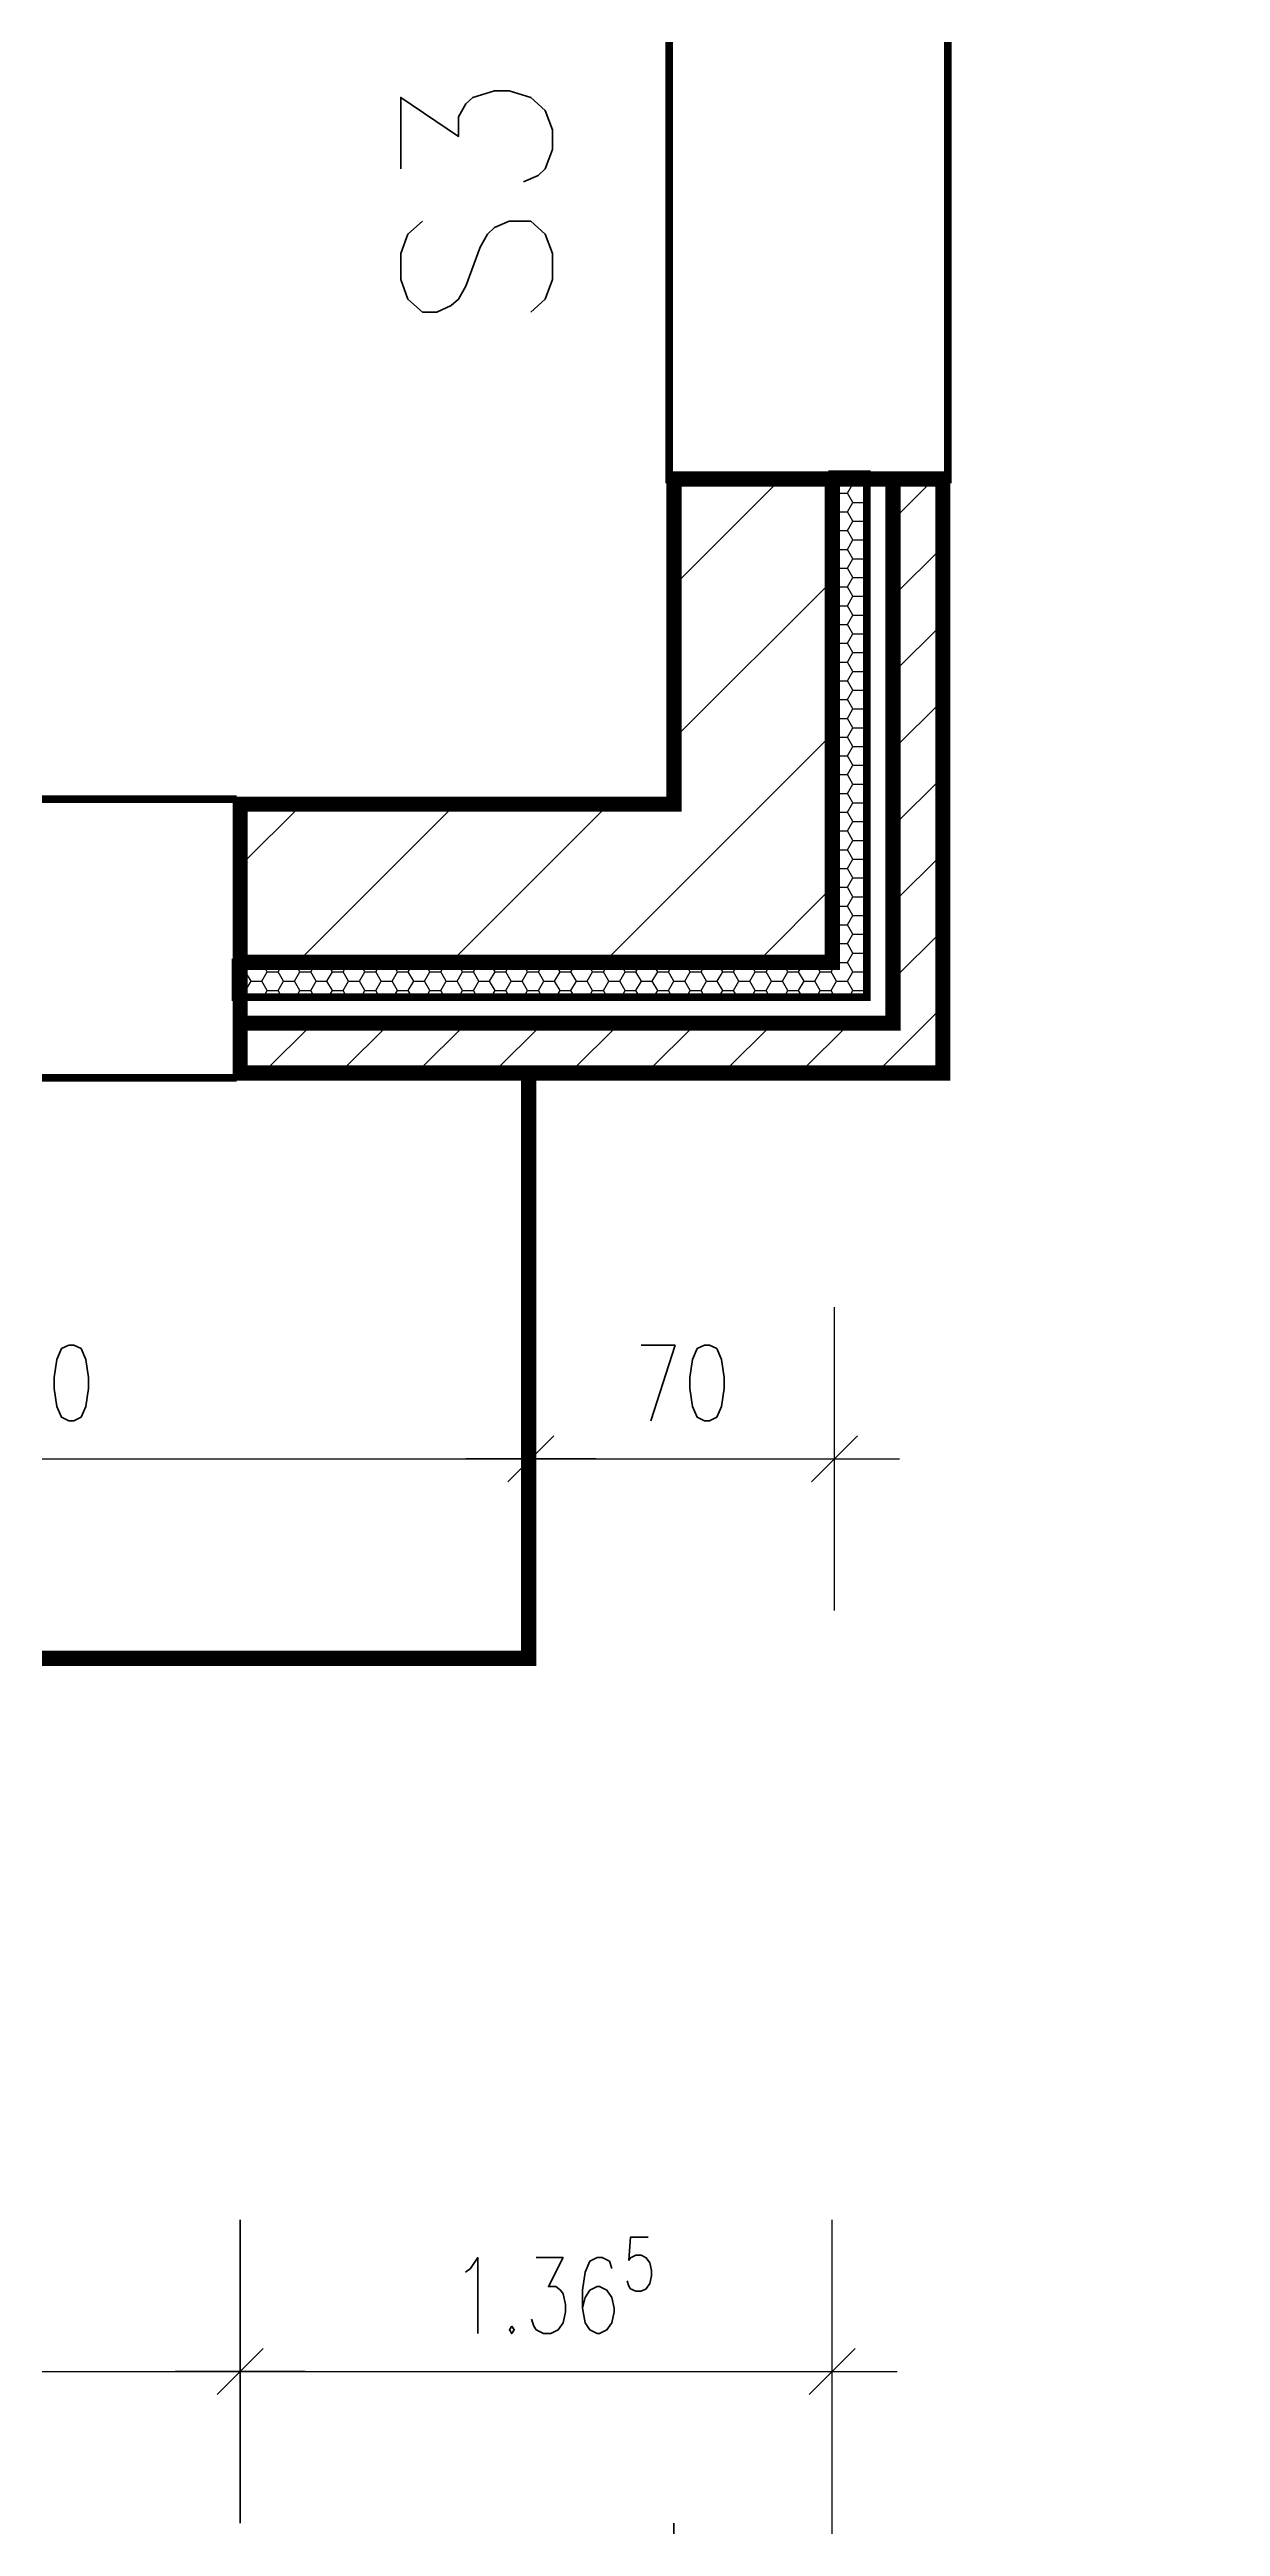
# Model space of a CAD drawing. Extents: x 0 to 42050, y 0 to 29700.
# Drawn here: x 24935 to 27635, y 5642 to 11356 of the extents above; entities that cross this region are included whole.
import ezdxf
from ezdxf.enums import TextEntityAlignment as Align

# ---------------------------------------------------------------- set-up
doc = ezdxf.new("R2010")
doc.units = 0
doc.header["$LTSCALE"] = 1000
doc.layers.get('0').update_dxf_attribs({"linetype": 'CONTINUOUS'})
doc.layers.get('DEFPOINTS').update_dxf_attribs({"linetype": 'CONTINUOUS'})
for name, color, linetype in [('BALKONE', 1, 'CONTINUOUS'), ('BEMASSUNG', 3, 'CONTINUOUS'), ('DAEMMUNG', 6, 'CONTINUOUS'), ('FENSTER', 8, 'CONTINUOUS'), ('LEGENDE-70', 1, 'CONTINUOUS'), ('MAUERWERK', 7, 'CONTINUOUS'), ('SCHRAFFUR-DAEMMUNG', 6, 'CONTINUOUS'), ('SCHRAFFUR-MAUER', 7, 'CONTINUOUS'), ('SCHRAFFUR-VORMAUER', 7, 'CONTINUOUS'), ('VORSATZSCHALLE', 7, 'CONTINUOUS')]:
    doc.layers.add(name, color=color, linetype=linetype)
doc.styles.get("Standard").update_dxf_attribs({"font": 'TXT.SHX', "width": 0.75, "height": 175})
doc.styles.add('STANDART', font='TXT.SHX', dxfattribs={"width": 0.75, "height": 175})
doc.dimstyles.get("Standard").update_dxf_attribs({"dimtxt": 2.5, "dimasz": 2.5, "dimexe": 1.25, "dimexo": 0.625, "dimtad": 1, "dimcen": 2.5, "dimazin": 3, "dimtfac": 1, "dimtmove": 0, "dimatfit": 3})

# ---------------------------------------------------------------- blocks, each defined once
blk = doc.blocks.new('*X13')
at = {"color": 0}
for p, q in [((26375, 10118.903346), (26621.096654, 10365)), ((26375, 9765.349955), (26740, 10130.349955)), ((26213.203436, 9250), (26740, 9776.796564)), ((25375, 9472.456736), (25517.543264, 9615)), ((25506.096654, 9250), (25871.096654, 9615)), ((25859.650045, 9250), (26224.650045, 9615)), ((26566.756826, 9250), (26740, 9423.243174))]:
    blk.add_line(p, q, dxfattribs=at)
blk = doc.blocks.new('*X29')
at = {"color": 0}
for p, q in [((26880, 10270.349955), (26974.650045, 10365)), ((26880, 10093.57326), (26995, 10208.57326)), ((26880, 9916.796564), (26995, 10031.796564)), ((26880, 9740.019869), (26995, 9855.019869)), ((26880, 9563.243174), (26995, 9678.243174)), ((26880, 9386.466479), (26995, 9501.466479)), ((26880, 9209.689783), (26995, 9324.689783)), ((26842.086912, 8995), (26995, 9147.913088)), ((25427.87335, 8995), (25542.87335, 9110)), ((25604.650045, 8995), (25719.650045, 9110)), ((25781.42674, 8995), (25896.42674, 9110)), ((25958.203436, 8995), (26073.203436, 9110)), ((26134.980131, 8995), (26249.980131, 9110)), ((26311.756826, 8995), (26426.756826, 9110)), ((26488.533521, 8995), (26603.533521, 9110)), ((26665.310217, 8995), (26780.310217, 9110))]:
    blk.add_line(p, q, dxfattribs=at)
blk = doc.blocks.new('*X51')
at = {"color": 0}
for p, q in [((26740, 10358.512677), (26749.999931, 10375.833065)), ((26749.999927, 10332.531712), (26740, 10349.852093)), ((26749.999927, 10375.832983), (26749.759161, 10376.25)), ((26750, 10375.83302), (26775, 10375.83302)), ((26787.499927, 10354.182347), (26774.999927, 10375.832982)), ((26774.999931, 10375.833065), (26775.240648, 10376.25)), ((26774.999931, 10332.531795), (26787.499931, 10354.18243)), ((26787.5, 10354.182385), (26812.5, 10354.182385)), ((26820, 10341.191839), (26812.499926, 10354.182347)), ((26812.499931, 10354.18243), (26820, 10367.172931)), ((26740, 10315.211407), (26749.999931, 10332.531795)), ((26749.999927, 10289.230442), (26740, 10306.550823)), ((26740, 10271.910137), (26749.999931, 10289.230525)), ((26750, 10332.53175), (26775, 10332.53175)), ((26750, 10289.23048), (26775, 10289.23048)), ((26787.499927, 10310.881077), (26774.999927, 10332.531712)), ((26787.499927, 10267.579807), (26774.999927, 10289.230442)), ((26774.999931, 10289.230525), (26787.499931, 10310.88116)), ((26787.5, 10310.881115), (26812.5, 10310.881115)), ((26820, 10297.890569), (26812.499927, 10310.881077)), ((26812.499931, 10310.88116), (26820, 10323.871661)), ((26749.999927, 10245.929172), (26740, 10263.249553)), ((26740, 10228.608867), (26749.999931, 10245.929254)), ((26750, 10245.92921), (26775, 10245.92921)), ((26787.499927, 10224.278537), (26774.999927, 10245.929172)), ((26774.999931, 10245.929254), (26787.499931, 10267.57989)), ((26787.5, 10267.579845), (26812.5, 10267.579845)), ((26820, 10254.589299), (26812.499927, 10267.579807)), ((26812.49993, 10267.57989), (26820, 10280.570391)), ((26812.49993, 10224.278619), (26820, 10237.269121)), ((26749.999927, 10202.627902), (26740, 10219.948283)), ((26740, 10185.307597), (26749.999931, 10202.627984)), ((26749.999927, 10159.326632), (26740, 10176.647013)), ((26750, 10202.62794), (26775, 10202.62794)), ((26787.499927, 10180.977267), (26774.999927, 10202.627902)), ((26774.99993, 10202.627984), (26787.49993, 10224.278619)), ((26774.99993, 10159.326714), (26787.49993, 10180.977349)), ((26787.5, 10224.278575), (26812.5, 10224.278575)), ((26787.5, 10180.977305), (26812.5, 10180.977305)), ((26820, 10211.288029), (26812.499927, 10224.278537)), ((26820, 10167.986759), (26812.499927, 10180.977267)), ((26812.49993, 10180.977349), (26820, 10193.967851)), ((26740, 10142.006327), (26749.99993, 10159.326714)), ((26749.999927, 10116.025362), (26740, 10133.345743)), ((26740, 10098.705057), (26749.99993, 10116.025444)), ((26750, 10159.32667), (26775, 10159.32667)), ((26750, 10116.0254), (26775, 10116.0254)), ((26787.499927, 10137.675997), (26774.999927, 10159.326632)), ((26787.499927, 10094.374727), (26774.999927, 10116.025362)), ((26774.99993, 10116.025444), (26787.49993, 10137.676079)), ((26787.5, 10137.676035), (26812.5, 10137.676035)), ((26820, 10124.685489), (26812.499927, 10137.675997)), ((26812.49993, 10137.676079), (26820, 10150.666581)), ((26749.999927, 10072.724092), (26740, 10090.044473)), ((26740, 10055.403787), (26749.99993, 10072.724174)), ((26750, 10072.72413), (26775, 10072.72413)), ((26787.499927, 10051.073456), (26774.999927, 10072.724091)), ((26774.99993, 10072.724174), (26787.49993, 10094.374809)), ((26787.5, 10094.374765), (26812.5, 10094.374765)), ((26820, 10081.384219), (26812.499927, 10094.374726)), ((26812.49993, 10094.374809), (26820, 10107.365311)), ((26812.49993, 10051.073539), (26820, 10064.064041)), ((26749.999927, 10029.422821), (26740, 10046.743203)), ((26740, 10012.102517), (26749.99993, 10029.422904)), ((26749.999927, 9986.121551), (26740, 10003.441933)), ((26750, 10029.42286), (26775, 10029.42286)), ((26787.499927, 10007.772186), (26774.999927, 10029.422821)), ((26774.99993, 10029.422904), (26787.49993, 10051.073539)), ((26774.99993, 9986.121634), (26787.49993, 10007.772269)), ((26787.5, 10051.073495), (26812.5, 10051.073495)), ((26787.5, 10007.772225), (26812.5, 10007.772225)), ((26820, 10038.082949), (26812.499927, 10051.073456)), ((26820, 9994.781679), (26812.499927, 10007.772186)), ((26812.49993, 10007.772269), (26820, 10020.762771)), ((26740, 9968.801247), (26749.99993, 9986.121634)), ((26749.999927, 9942.820281), (26740, 9960.140663)), ((26740, 9925.499977), (26749.99993, 9942.820363)), ((26750, 9986.12159), (26775, 9986.12159)), ((26750, 9942.82032), (26775, 9942.82032)), ((26787.499927, 9964.470916), (26774.999927, 9986.121551)), ((26787.499927, 9921.169646), (26774.999927, 9942.820281)), ((26774.99993, 9942.820363), (26787.49993, 9964.470999)), ((26787.5, 9964.470955), (26812.5, 9964.470955)), ((26820, 9951.480409), (26812.499927, 9964.470916)), ((26812.49993, 9964.470999), (26820, 9977.461501)), ((26749.999927, 9899.519011), (26740, 9916.839393)), ((26740, 9882.198707), (26749.99993, 9899.519093)), ((26750, 9899.51905), (26775, 9899.51905)), ((26787.499927, 9877.868376), (26774.999927, 9899.519011)), ((26774.99993, 9899.519093), (26787.49993, 9921.169728)), ((26787.5, 9921.169685), (26812.5, 9921.169685)), ((26820, 9908.179139), (26812.499927, 9921.169646)), ((26812.49993, 9921.169728), (26820, 9934.160231)), ((26812.49993, 9877.868458), (26820, 9890.858961)), ((26749.999928, 9856.217741), (26740, 9873.538123)), ((26740, 9838.897437), (26749.99993, 9856.217823)), ((26749.999928, 9812.916471), (26740, 9830.236853)), ((26750, 9856.21778), (26775, 9856.21778)), ((26787.499927, 9834.567106), (26774.999927, 9856.217741)), ((26774.99993, 9856.217823), (26787.49993, 9877.868458)), ((26774.99993, 9812.916553), (26787.49993, 9834.567188)), ((26787.5, 9877.868415), (26812.5, 9877.868415)), ((26787.5, 9834.567145), (26812.5, 9834.567145)), ((26820, 9864.877869), (26812.499927, 9877.868376)), ((26820, 9821.576599), (26812.499927, 9834.567106)), ((26812.49993, 9834.567188), (26820, 9847.557691)), ((26740, 9795.596167), (26749.99993, 9812.916553)), ((26749.999928, 9769.615201), (26740, 9786.935583)), ((26740, 9752.294897), (26749.99993, 9769.615283)), ((26750, 9812.91651), (26775, 9812.91651)), ((26750, 9769.61524), (26775, 9769.61524)), ((26787.499928, 9791.265836), (26774.999928, 9812.916471)), ((26787.499928, 9747.964565), (26774.999928, 9769.6152)), ((26774.99993, 9769.615283), (26787.49993, 9791.265918)), ((26787.5, 9791.265875), (26812.5, 9791.265875)), ((26820, 9778.275329), (26812.499927, 9791.265835)), ((26812.49993, 9791.265918), (26820, 9804.256421)), ((26749.999928, 9726.31393), (26740, 9743.634313)), ((26740, 9708.993627), (26749.99993, 9726.314013)), ((26750, 9726.31397), (26775, 9726.31397)), ((26787.499928, 9704.663295), (26774.999928, 9726.31393)), ((26774.99993, 9726.314013), (26787.49993, 9747.964648)), ((26787.5, 9747.964605), (26812.5, 9747.964605)), ((26820, 9734.974059), (26812.499928, 9747.964565)), ((26812.499929, 9747.964648), (26820, 9760.955151)), ((26812.499929, 9704.663378), (26820, 9717.653881)), ((26749.999928, 9683.01266), (26740, 9700.333043)), ((26740, 9665.692357), (26749.99993, 9683.012743)), ((26749.999928, 9639.71139), (26740, 9657.031773)), ((26750, 9683.0127), (26775, 9683.0127)), ((26787.499928, 9661.362025), (26774.999928, 9683.01266)), ((26774.999929, 9683.012743), (26787.499929, 9704.663378)), ((26774.999929, 9639.711472), (26787.499929, 9661.362108)), ((26787.5, 9704.663335), (26812.5, 9704.663335)), ((26787.5, 9661.362065), (26812.5, 9661.362065)), ((26820, 9691.672789), (26812.499928, 9704.663295)), ((26820, 9648.371519), (26812.499928, 9661.362025)), ((26812.499929, 9661.362108), (26820, 9674.352611)), ((26740, 9622.391087), (26749.999929, 9639.711472)), ((26749.999928, 9596.41012), (26740, 9613.730503)), ((26750, 9639.71143), (26775, 9639.71143)), ((26787.499928, 9618.060755), (26774.999928, 9639.71139)), ((26774.999929, 9596.410202), (26787.499929, 9618.060837)), ((26787.5, 9618.060795), (26812.5, 9618.060795)), ((26820, 9605.070249), (26812.499928, 9618.060755)), ((26812.499929, 9618.060837), (26820, 9631.051341)), ((26740, 9579.089817), (26749.999929, 9596.410202)), ((26749.999928, 9553.10885), (26740, 9570.429233)), ((26740, 9535.788547), (26749.999929, 9553.108932)), ((26750, 9596.41016), (26775, 9596.41016)), ((26750, 9553.10889), (26775, 9553.10889)), ((26787.499928, 9574.759485), (26774.999928, 9596.41012)), ((26787.499928, 9531.458215), (26774.999928, 9553.10885)), ((26774.999929, 9553.108932), (26787.499929, 9574.759567)), ((26787.5, 9574.759525), (26812.5, 9574.759525)), ((26820, 9561.768979), (26812.499928, 9574.759485)), ((26812.499929, 9574.759567), (26820, 9587.750071)), ((26812.499929, 9531.458297), (26820, 9544.448801)), ((26749.999928, 9509.80758), (26740, 9527.127963)), ((26740, 9492.487277), (26749.999929, 9509.807662)), ((26749.999928, 9466.50631), (26740, 9483.826693)), ((26750, 9509.80762), (26775, 9509.80762)), ((26787.499928, 9488.156945), (26774.999928, 9509.80758)), ((26774.999929, 9509.807662), (26787.499929, 9531.458297)), ((26774.999929, 9466.506392), (26787.499929, 9488.157027)), ((26787.5, 9531.458255), (26812.5, 9531.458255)), ((26787.5, 9488.156985), (26812.5, 9488.156985)), ((26820, 9518.467709), (26812.499928, 9531.458215)), ((26820, 9475.166439), (26812.499928, 9488.156945)), ((26812.499929, 9488.157027), (26820, 9501.147531)), ((26740, 9449.186007), (26749.999929, 9466.506392)), ((26749.999928, 9423.205039), (26740, 9440.525423)), ((26750, 9466.50635), (26775, 9466.50635)), ((26787.499928, 9444.855674), (26774.999928, 9466.50631)), ((26774.999929, 9423.205122), (26787.499929, 9444.855757)), ((26787.5, 9444.855715), (26812.5, 9444.855715)), ((26820, 9431.865169), (26812.499928, 9444.855674)), ((26812.499929, 9444.855757), (26820, 9457.846261)), ((26740, 9405.884737), (26749.999929, 9423.205122)), ((26749.999928, 9379.903769), (26740, 9397.224153)), ((26740, 9362.583467), (26749.999929, 9379.903852)), ((26750, 9423.20508), (26775, 9423.20508)), ((26750, 9379.90381), (26775, 9379.90381)), ((26787.499928, 9401.554404), (26774.999928, 9423.205039)), ((26787.499928, 9358.253134), (26774.999928, 9379.903769)), ((26774.999929, 9379.903852), (26787.499929, 9401.554487)), ((26787.5, 9401.554445), (26812.5, 9401.554445)), ((26820, 9388.563899), (26812.499928, 9401.554404)), ((26812.499929, 9401.554487), (26820, 9414.544991)), ((26812.499929, 9358.253217), (26820, 9371.243721)), ((26749.999929, 9336.602499), (26740, 9353.922883)), ((26740, 9319.282197), (26749.999929, 9336.602581)), ((26750, 9336.60254), (26775, 9336.60254)), ((26787.499928, 9314.951864), (26774.999928, 9336.602499)), ((26774.999929, 9336.602581), (26787.499929, 9358.253217)), ((26774.999929, 9293.301311), (26787.499929, 9314.951946)), ((26787.5, 9358.253175), (26812.5, 9358.253175)), ((26787.5, 9314.951905), (26812.5, 9314.951905)), ((26820, 9345.262629), (26812.499928, 9358.253134)), ((26820, 9301.961359), (26812.499928, 9314.951864)), ((26812.499929, 9314.951946), (26820, 9327.942451)), ((26749.999929, 9293.301229), (26740, 9310.621613)), ((26740, 9275.980927), (26749.999929, 9293.301311)), ((26749.999929, 9249.999959), (26740, 9267.320343)), ((26750, 9293.30127), (26775, 9293.30127)), ((26787.499929, 9271.650594), (26774.999929, 9293.301229)), ((26774.999929, 9250.000041), (26787.499929, 9271.650676)), ((26787.5, 9271.650635), (26812.5, 9271.650635)), ((26820, 9258.660089), (26812.499928, 9271.650594)), ((26812.499929, 9271.650676), (26820, 9284.641181)), ((25363.75, 9228.349365), (25387.5, 9228.349365)), ((25387.499933, 9228.349404), (25399.999911, 9250)), ((25399.999933, 9206.698691), (25387.499933, 9228.349326)), ((25387.499933, 9185.048133), (25399.999933, 9206.698768)), ((25399.999933, 9249.999961), (25399.999911, 9250)), ((25400, 9206.69873), (25425, 9206.69873)), ((25437.499933, 9228.349326), (25424.999933, 9249.999961)), ((25424.999933, 9206.698769), (25437.499933, 9228.349404)), ((25437.499933, 9185.048056), (25424.999933, 9206.698691)), ((25437.5, 9228.349365), (25462.5, 9228.349365)), ((25462.499933, 9228.349404), (25474.999911, 9250)), ((25474.999933, 9206.698691), (25462.499933, 9228.349326)), ((25462.499933, 9185.048134), (25474.999933, 9206.698769)), ((25474.999933, 9249.999961), (25474.999911, 9250)), ((25475, 9206.69873), (25500, 9206.69873)), ((25512.499933, 9228.349326), (25499.999933, 9249.999961)), ((25499.999933, 9206.698769), (25512.499933, 9228.349404)), ((25512.499933, 9185.048056), (25499.999933, 9206.698691)), ((25512.5, 9228.349365), (25537.5, 9228.349365)), ((25537.499933, 9228.349404), (25549.99991, 9250)), ((25549.999933, 9206.698691), (25537.499933, 9228.349326)), ((25537.499933, 9185.048134), (25549.999933, 9206.698769)), ((25549.999933, 9249.999961), (25549.99991, 9250)), ((25550, 9206.69873), (25575, 9206.69873)), ((25574.999932, 9206.698769), (25587.499932, 9228.349404)), ((25587.499933, 9228.349326), (25574.999933, 9249.999961)), ((25587.499933, 9185.048056), (25574.999933, 9206.698691)), ((25587.5, 9228.349365), (25612.5, 9228.349365)), ((25612.499932, 9228.349404), (25624.99991, 9250)), ((25624.999932, 9206.698691), (25612.499932, 9228.349326)), ((25612.499932, 9185.048134), (25624.999932, 9206.698769)), ((25624.999932, 9249.999961), (25624.99991, 9250)), ((25625, 9206.69873), (25650, 9206.69873)), ((25662.499932, 9228.349326), (25649.999932, 9249.999961)), ((25649.999932, 9206.698769), (25662.499932, 9228.349404)), ((25662.499932, 9185.048056), (25649.999932, 9206.698691)), ((25662.5, 9228.349365), (25687.5, 9228.349365)), ((25687.499932, 9228.349404), (25699.99991, 9250)), ((25699.999932, 9206.698691), (25687.499932, 9228.349326)), ((25687.499932, 9185.048134), (25699.999932, 9206.698769)), ((25699.999932, 9249.999961), (25699.99991, 9250)), ((25700, 9206.69873), (25725, 9206.69873)), ((25737.499932, 9228.349326), (25724.999932, 9249.999961)), ((25724.999932, 9206.698769), (25737.499932, 9228.349404)), ((25737.499932, 9185.048056), (25724.999932, 9206.698691)), ((25737.5, 9228.349365), (25762.5, 9228.349365)), ((25762.499932, 9228.349404), (25774.999909, 9250)), ((25774.999932, 9206.698691), (25762.499932, 9228.349326)), ((25762.499932, 9185.048134), (25774.999932, 9206.698769)), ((25774.999932, 9249.999961), (25774.999909, 9250)), ((25775, 9206.69873), (25800, 9206.69873)), ((25812.499932, 9228.349326), (25799.999932, 9249.999961)), ((25799.999932, 9206.698769), (25812.499932, 9228.349404)), ((25812.499932, 9185.048055), (25799.999932, 9206.69869)), ((25812.5, 9228.349365), (25837.5, 9228.349365)), ((25837.499932, 9228.349404), (25849.999909, 9250)), ((25849.999932, 9206.69869), (25837.499932, 9228.349325)), ((25837.499932, 9185.048134), (25849.999932, 9206.698769)), ((25849.999932, 9249.999961), (25849.999909, 9250)), ((25850, 9206.69873), (25875, 9206.69873)), ((25887.499932, 9228.349325), (25874.999932, 9249.99996)), ((25874.999932, 9206.698769), (25887.499932, 9228.349404)), ((25887.499932, 9185.048055), (25874.999932, 9206.69869)), ((25887.5, 9228.349365), (25912.5, 9228.349365)), ((25912.499931, 9228.349405), (25924.999909, 9250)), ((25912.499931, 9185.048134), (25924.999931, 9206.698769)), ((25924.999932, 9206.69869), (25912.499932, 9228.349325)), ((25924.999931, 9249.99996), (25924.999909, 9250)), ((25925, 9206.69873), (25950, 9206.69873)), ((25962.499931, 9228.349325), (25949.999931, 9249.99996)), ((25949.999931, 9206.69877), (25962.499931, 9228.349405)), ((25962.499931, 9185.048055), (25949.999931, 9206.69869)), ((25962.5, 9228.349365), (25987.5, 9228.349365)), ((25987.499931, 9228.349405), (25999.999908, 9250)), ((25999.999931, 9206.69869), (25987.499931, 9228.349325)), ((25987.499931, 9185.048135), (25999.999931, 9206.69877)), ((25999.999931, 9249.99996), (25999.999908, 9250)), ((26000, 9206.69873), (26025, 9206.69873)), ((26037.499931, 9228.349325), (26024.999931, 9249.99996)), ((26024.999931, 9206.69877), (26037.499931, 9228.349405)), ((26037.499931, 9185.048055), (26024.999931, 9206.69869)), ((26037.5, 9228.349365), (26062.5, 9228.349365)), ((26062.499931, 9228.349405), (26074.999908, 9250)), ((26074.999931, 9206.69869), (26062.499931, 9228.349325)), ((26062.499931, 9185.048135), (26074.999931, 9206.69877)), ((26074.999931, 9249.99996), (26074.999908, 9250)), ((26075, 9206.69873), (26100, 9206.69873)), ((26112.499931, 9228.349325), (26099.999931, 9249.99996)), ((26099.999931, 9206.69877), (26112.499931, 9228.349405)), ((26112.499931, 9185.048055), (26099.999931, 9206.69869)), ((26112.5, 9228.349365), (26137.5, 9228.349365)), ((26137.499931, 9228.349405), (26149.999908, 9250)), ((26149.999931, 9206.69869), (26137.499931, 9228.349325)), ((26137.499931, 9185.048135), (26149.999931, 9206.69877)), ((26149.999931, 9249.99996), (26149.999908, 9250)), ((26150, 9206.69873), (26175, 9206.69873)), ((26187.499931, 9228.349325), (26174.999931, 9249.99996)), ((26174.999931, 9206.69877), (26187.499931, 9228.349405)), ((26187.499931, 9185.048055), (26174.999931, 9206.69869)), ((26187.5, 9228.349365), (26212.5, 9228.349365)), ((26212.49993, 9228.349405), (26224.999907, 9250)), ((26212.49993, 9185.048135), (26224.99993, 9206.69877)), ((26224.999931, 9206.69869), (26212.499931, 9228.349325)), ((26224.99993, 9249.99996), (26224.999907, 9250)), ((26225, 9206.69873), (26250, 9206.69873)), ((26262.49993, 9228.349325), (26249.99993, 9249.99996)), ((26249.99993, 9206.69877), (26262.49993, 9228.349405)), ((26262.49993, 9185.048055), (26249.99993, 9206.69869)), ((26262.5, 9228.349365), (26287.5, 9228.349365)), ((26287.49993, 9228.349405), (26299.999907, 9250)), ((26299.99993, 9206.69869), (26287.49993, 9228.349325)), ((26287.49993, 9185.048135), (26299.99993, 9206.69877)), ((26299.99993, 9249.99996), (26299.999907, 9250)), ((26300, 9206.69873), (26325, 9206.69873)), ((26337.49993, 9228.349325), (26324.99993, 9249.99996)), ((26324.99993, 9206.69877), (26337.49993, 9228.349405)), ((26337.49993, 9185.048054), (26324.99993, 9206.69869)), ((26337.5, 9228.349365), (26362.5, 9228.349365)), ((26362.49993, 9228.349405), (26374.999907, 9250)), ((26374.99993, 9206.698689), (26362.49993, 9228.349325)), ((26362.49993, 9185.048135), (26374.99993, 9206.69877)), ((26374.99993, 9249.99996), (26374.999907, 9250)), ((26375, 9206.69873), (26400, 9206.69873)), ((26412.49993, 9228.349324), (26399.99993, 9249.99996)), ((26399.99993, 9206.69877), (26412.49993, 9228.349405)), ((26412.49993, 9185.048054), (26399.99993, 9206.698689)), ((26412.5, 9228.349365), (26437.5, 9228.349365)), ((26437.49993, 9228.349405), (26449.999906, 9250)), ((26449.99993, 9206.698689), (26437.49993, 9228.349324)), ((26437.49993, 9185.048135), (26449.99993, 9206.69877)), ((26449.99993, 9249.999959), (26449.999906, 9250)), ((26450, 9206.69873), (26475, 9206.69873)), ((26487.49993, 9228.349324), (26474.99993, 9249.999959)), ((26474.99993, 9206.69877), (26487.49993, 9228.349406)), ((26487.49993, 9185.048054), (26474.99993, 9206.698689)), ((26487.5, 9228.349365), (26512.5, 9228.349365)), ((26512.499929, 9228.349406), (26524.999906, 9250)), ((26512.499929, 9185.048135), (26524.999929, 9206.698771)), ((26524.99993, 9206.698689), (26512.49993, 9228.349324)), ((26524.999929, 9249.999959), (26524.999906, 9250)), ((26525, 9206.69873), (26550, 9206.69873)), ((26562.499929, 9228.349324), (26549.999929, 9249.999959)), ((26549.999929, 9206.698771), (26562.499929, 9228.349406)), ((26562.499929, 9185.048054), (26549.999929, 9206.698689)), ((26562.5, 9228.349365), (26587.5, 9228.349365)), ((26587.499929, 9228.349406), (26599.999906, 9250)), ((26599.999929, 9206.698689), (26587.499929, 9228.349324)), ((26587.499929, 9185.048136), (26599.999929, 9206.698771)), ((26599.999929, 9249.999959), (26599.999906, 9250)), ((26600, 9206.69873), (26625, 9206.69873)), ((26637.499929, 9228.349324), (26624.999929, 9249.999959)), ((26624.999929, 9206.698771), (26637.499929, 9228.349406)), ((26637.499929, 9185.048054), (26624.999929, 9206.698689)), ((26637.5, 9228.349365), (26662.5, 9228.349365)), ((26662.499929, 9228.349406), (26674.999905, 9250)), ((26674.999929, 9206.698689), (26662.499929, 9228.349324)), ((26662.499929, 9185.048136), (26674.999929, 9206.698771)), ((26674.999929, 9249.999959), (26674.999905, 9250)), ((26675, 9206.69873), (26700, 9206.69873)), ((26712.499929, 9228.349324), (26699.999929, 9249.999959)), ((26699.999929, 9206.698771), (26712.499929, 9228.349406)), ((26712.499929, 9185.048054), (26699.999929, 9206.698689)), ((26712.5, 9228.349365), (26737.5, 9228.349365)), ((26737.499929, 9228.349406), (26749.999929, 9250.000041)), ((26749.999929, 9206.698689), (26737.499929, 9228.349324)), ((26737.499929, 9185.048136), (26749.999929, 9206.698771)), ((26750, 9250), (26775, 9250)), ((26750, 9206.69873), (26775, 9206.69873)), ((26787.499929, 9228.349324), (26774.999929, 9249.999959)), ((26774.999929, 9206.698771), (26787.499929, 9228.349406)), ((26787.499929, 9185.048054), (26774.999929, 9206.698689)), ((26787.5, 9228.349365), (26812.5, 9228.349365)), ((26812.499928, 9228.349406), (26820, 9241.339911)), ((26812.499928, 9185.048136), (26820, 9198.038641)), ((26820, 9215.358819), (26812.499929, 9228.349324)), ((25363.75, 9185.048095), (25387.5, 9185.048095)), ((25396.187933, 9170), (25387.499933, 9185.048056)), ((25428.811889, 9170), (25437.499933, 9185.048133)), ((25437.5, 9185.048095), (25462.5, 9185.048095)), ((25471.187932, 9170), (25462.499933, 9185.048056)), ((25503.811889, 9170), (25512.499933, 9185.048134)), ((25512.5, 9185.048095), (25537.5, 9185.048095)), ((25546.187932, 9170), (25537.499933, 9185.048056)), ((25578.811888, 9170), (25587.499932, 9185.048134)), ((25587.5, 9185.048095), (25612.5, 9185.048095)), ((25621.187932, 9170), (25612.499933, 9185.048056)), ((25653.811888, 9170), (25662.499932, 9185.048134)), ((25662.5, 9185.048095), (25687.5, 9185.048095)), ((25696.187931, 9170), (25687.499932, 9185.048056)), ((25728.811888, 9170), (25737.499932, 9185.048134)), ((25737.5, 9185.048095), (25762.5, 9185.048095)), ((25771.187931, 9170), (25762.499932, 9185.048055)), ((25803.811887, 9170), (25812.499932, 9185.048134)), ((25812.5, 9185.048095), (25837.5, 9185.048095)), ((25846.187931, 9170), (25837.499932, 9185.048055)), ((25878.811887, 9170), (25887.499931, 9185.048134)), ((25887.5, 9185.048095), (25912.5, 9185.048095)), ((25921.18793, 9170), (25912.499932, 9185.048055)), ((25953.811887, 9170), (25962.499931, 9185.048134)), ((25962.5, 9185.048095), (25987.5, 9185.048095)), ((25996.18793, 9170), (25987.499931, 9185.048055)), ((26028.811886, 9170), (26037.499931, 9185.048135)), ((26037.5, 9185.048095), (26062.5, 9185.048095)), ((26071.18793, 9170), (26062.499931, 9185.048055)), ((26103.811886, 9170), (26112.499931, 9185.048135)), ((26112.5, 9185.048095), (26137.5, 9185.048095)), ((26146.187929, 9170), (26137.499931, 9185.048055)), ((26178.811886, 9170), (26187.49993, 9185.048135)), ((26187.5, 9185.048095), (26212.5, 9185.048095)), ((26221.187929, 9170), (26212.499931, 9185.048055)), ((26253.811885, 9170), (26262.49993, 9185.048135)), ((26262.5, 9185.048095), (26287.5, 9185.048095)), ((26296.187929, 9170), (26287.49993, 9185.048055)), ((26328.811885, 9170), (26337.49993, 9185.048135)), ((26337.5, 9185.048095), (26362.5, 9185.048095)), ((26371.187928, 9170), (26362.49993, 9185.048054)), ((26403.811885, 9170), (26412.49993, 9185.048135)), ((26412.5, 9185.048095), (26437.5, 9185.048095)), ((26446.187928, 9170), (26437.49993, 9185.048054)), ((26478.811884, 9170), (26487.499929, 9185.048135)), ((26487.5, 9185.048095), (26512.5, 9185.048095)), ((26521.187928, 9170), (26512.49993, 9185.048054)), ((26553.811884, 9170), (26562.499929, 9185.048136)), ((26562.5, 9185.048095), (26587.5, 9185.048095)), ((26596.187927, 9170), (26587.499929, 9185.048054)), ((26628.811884, 9170), (26637.499929, 9185.048136)), ((26637.5, 9185.048095), (26662.5, 9185.048095)), ((26671.187927, 9170), (26662.499929, 9185.048054)), ((26703.811883, 9170), (26712.499929, 9185.048136)), ((26712.5, 9185.048095), (26737.5, 9185.048095)), ((26746.187927, 9170), (26737.499929, 9185.048054)), ((26778.811883, 9170), (26787.499928, 9185.048136)), ((26787.5, 9185.048095), (26812.5, 9185.048095)), ((26820, 9172.057549), (26812.499929, 9185.048054))]:
    blk.add_line(p, q, dxfattribs=at)
blk = doc.blocks.new('MASSHILFSLINIE')
for points in [[(0, -350), (0, 350)], [(-150, 0), (150, 0)], [(0, 0), (-53.033009, -53.033009)], [(0, 0), (53.033009, 53.033009)]]:
    blk.add_lwpolyline(points)
blk = doc.blocks.new('*D108')
at = {"color": 0, "linetype": 'BYBLOCK'}
blk.add_line((28240, 9256), (28240, 10359), dxfattribs=at)
at = {"layer": 'DEFPOINTS', "color": 0, "linetype": 'BYBLOCK'}
for p in [(26740, 10360), (28240, 10360), (26740, 9255)]:
    blk.add_point(p, dxfattribs=at)
at = {"color": 0, "linetype": 'BYBLOCK'}
for p, rotation in [((28240, 10360), 90), ((28240, 9255), 270)]:
    blk.add_blockref('MASSHILFSLINIE', p, dxfattribs=dict(at, rotation=rotation))
at = {"color": 0, "linetype": 'BYBLOCK', "style": 'STANDART', "width": 0.75}
blk.add_text('1.11', height=175, rotation=90, dxfattribs=at).set_placement((28065, 9807.5), align=Align.MIDDLE_CENTER)
blk = doc.blocks.new('*D109')
at = {"color": 0, "linetype": 'BYBLOCK'}
blk.add_line((28240, 10361), (28240, 12009), dxfattribs=at)
at = {"layer": 'DEFPOINTS', "color": 0, "linetype": 'BYBLOCK'}
for p in [(26730, 12010), (28240, 12010), (26740, 10360)]:
    blk.add_point(p, dxfattribs=at)
at = {"color": 0, "linetype": 'BYBLOCK'}
for p, rotation in [((28240, 12010), 90), ((28240, 10360), 270)]:
    blk.add_blockref('MASSHILFSLINIE', p, dxfattribs=dict(at, rotation=rotation))
at = {"color": 0, "linetype": 'BYBLOCK', "style": 'STANDART', "width": 0.75}
blk.add_text('1.63', height=175, rotation=90, dxfattribs=at).set_placement((28065, 11185), align=Align.MIDDLE_CENTER)
blk = doc.blocks.new('*D113')
at = {"color": 0, "linetype": 'BYBLOCK'}
blk.add_line((28940, 9256), (28940, 9614), dxfattribs=at)
at = {"layer": 'DEFPOINTS', "color": 0, "linetype": 'BYBLOCK'}
for p in [(26685, 9615), (28940, 9615), (26685, 9255)]:
    blk.add_point(p, dxfattribs=at)
at = {"color": 0, "linetype": 'BYBLOCK'}
for p, rotation in [((28940, 9615), 90), ((28940, 9255), 270)]:
    blk.add_blockref('MASSHILFSLINIE', p, dxfattribs=dict(at, rotation=rotation))
at = {"color": 0, "linetype": 'BYBLOCK', "style": 'STANDART', "width": 0.75}
blk.add_text('36', height=175, rotation=90, dxfattribs=at).set_placement((28765, 9435), align=Align.MIDDLE_CENTER)
blk = doc.blocks.new('*D114')
at = {"color": 0, "linetype": 'BYBLOCK'}
blk.add_line((28940, 9616), (28940, 15624), dxfattribs=at)
at = {"layer": 'DEFPOINTS', "color": 0, "linetype": 'BYBLOCK'}
for p in [(26365, 15625), (28940, 15625), (26685, 9615)]:
    blk.add_point(p, dxfattribs=at)
at = {"color": 0, "linetype": 'BYBLOCK'}
for p, rotation in [((28940, 15625), 90), ((28940, 9615), 270)]:
    blk.add_blockref('MASSHILFSLINIE', p, dxfattribs=dict(at, rotation=rotation))
at = {"color": 0, "linetype": 'BYBLOCK', "style": 'STANDART', "width": 0.75}
blk.add_text('6.01', height=175, rotation=90, dxfattribs=at).set_placement((28765, 12620), align=Align.MIDDLE_CENTER)
blk = doc.blocks.new('*D118')
at = {"color": 0, "linetype": 'BYBLOCK'}
blk.add_line((29640, 9256), (29640, 22114), dxfattribs=at)
at = {"layer": 'DEFPOINTS', "color": 0, "linetype": 'BYBLOCK'}
for p in [(26720, 22115), (29640, 22115), (26720, 9255)]:
    blk.add_point(p, dxfattribs=at)
at = {"color": 0, "linetype": 'BYBLOCK'}
for p, rotation in [((29640, 22115), 90), ((29640, 9255), 270)]:
    blk.add_blockref('MASSHILFSLINIE', p, dxfattribs=dict(at, rotation=rotation))
at = {"color": 0, "linetype": 'BYBLOCK', "style": 'STANDART', "width": 0.75}
blk.add_text('12.86', height=175, rotation=90, dxfattribs=at).set_placement((29465, 15685), align=Align.MIDDLE_CENTER)
blk = doc.blocks.new('*D180')
at = {"color": 0, "linetype": 'BYBLOCK'}
blk.add_line((23241, 6000), (25374, 6000), dxfattribs=at)
at = {"layer": 'DEFPOINTS', "color": 0, "linetype": 'BYBLOCK'}
for p in [(25375, 9440), (23240, 9370), (25375, 6000)]:
    blk.add_point(p, dxfattribs=at)
at = {"color": 0, "linetype": 'BYBLOCK', "rotation": 180}
blk.add_blockref('MASSHILFSLINIE', (23240, 6000), dxfattribs=at)
at = {"color": 0, "linetype": 'BYBLOCK'}
blk.add_blockref('MASSHILFSLINIE', (25375, 6000), dxfattribs=at)
at = {"color": 0, "linetype": 'BYBLOCK', "style": 'STANDART', "width": 0.75}
blk.add_text('2.13', height=175, dxfattribs=at).set_placement((24307.5, 6175), align=Align.MIDDLE_CENTER)
blk = doc.blocks.new('*D181')
at = {"color": 0, "linetype": 'BYBLOCK'}
blk.add_line((25376, 6000), (26739, 6000), dxfattribs=at)
at = {"layer": 'DEFPOINTS', "color": 0, "linetype": 'BYBLOCK'}
for p in [(25375, 9440), (26740, 9330), (26740, 6000)]:
    blk.add_point(p, dxfattribs=at)
at = {"color": 0, "linetype": 'BYBLOCK', "rotation": 180}
blk.add_blockref('MASSHILFSLINIE', (25375, 6000), dxfattribs=at)
at = {"color": 0, "linetype": 'BYBLOCK'}
blk.add_blockref('MASSHILFSLINIE', (26740, 6000), dxfattribs=at)
at = {"color": 0, "linetype": 'BYBLOCK', "style": 'STANDART', "width": 0.75}
blk.add_text('1.36', height=175, dxfattribs=at).set_placement((26057.5, 6175), align=Align.MIDDLE_CENTER)
blk = doc.blocks.new('*D191')
at = {"color": 0, "linetype": 'BYBLOCK'}
blk.add_line((22976, 5300), (26374, 5300), dxfattribs=at)
at = {"layer": 'DEFPOINTS', "color": 0, "linetype": 'BYBLOCK'}
for p in [(26375, 9670), (22975, 9650), (26375, 5300)]:
    blk.add_point(p, dxfattribs=at)
at = {"color": 0, "linetype": 'BYBLOCK', "rotation": 180}
blk.add_blockref('MASSHILFSLINIE', (22975, 5300), dxfattribs=at)
at = {"color": 0, "linetype": 'BYBLOCK'}
blk.add_blockref('MASSHILFSLINIE', (26375, 5300), dxfattribs=at)
at = {"color": 0, "linetype": 'BYBLOCK', "style": 'STANDART', "width": 0.75}
blk.add_text('3.40', height=175, dxfattribs=at).set_placement((24675, 5475), align=Align.MIDDLE_CENTER)
blk = doc.blocks.new('*D192')
at = {"color": 0, "linetype": 'BYBLOCK'}
blk.add_line((26376, 5300), (26739, 5300), dxfattribs=at)
at = {"layer": 'DEFPOINTS', "color": 0, "linetype": 'BYBLOCK'}
for p in [(26375, 9670), (26740, 9690), (26740, 5300)]:
    blk.add_point(p, dxfattribs=at)
at = {"color": 0, "linetype": 'BYBLOCK', "rotation": 180}
blk.add_blockref('MASSHILFSLINIE', (26375, 5300), dxfattribs=at)
at = {"color": 0, "linetype": 'BYBLOCK'}
blk.add_blockref('MASSHILFSLINIE', (26740, 5300), dxfattribs=at)
at = {"color": 0, "linetype": 'BYBLOCK', "style": 'STANDART', "width": 0.75}
blk.add_text('36', height=175, dxfattribs=at).set_placement((26557.5, 5475), align=Align.MIDDLE_CENTER)
blk = doc.blocks.new('*D199')
at = {"color": 0, "linetype": 'BYBLOCK'}
blk.add_line((23031, 8105), (26044, 8105), dxfattribs=at)
at = {"layer": 'DEFPOINTS', "color": 0, "linetype": 'BYBLOCK'}
for p in [(23030, 8095), (26045, 8105), (26045, 8095)]:
    blk.add_point(p, dxfattribs=at)
at = {"color": 0, "linetype": 'BYBLOCK', "rotation": 180}
blk.add_blockref('MASSHILFSLINIE', (23030, 8105), dxfattribs=at)
at = {"color": 0, "linetype": 'BYBLOCK'}
blk.add_blockref('MASSHILFSLINIE', (26045, 8105), dxfattribs=at)
at = {"color": 0, "linetype": 'BYBLOCK', "style": 'STANDART', "width": 0.75}
blk.add_text('3.00', height=175, dxfattribs=at).set_placement((24845, 8280), align=Align.MIDDLE_CENTER)
blk = doc.blocks.new('*D198')
at = {"color": 0, "linetype": 'BYBLOCK'}
blk.add_line((26046, 8105), (26744, 8105), dxfattribs=at)
at = {"layer": 'DEFPOINTS', "color": 0, "linetype": 'BYBLOCK'}
for p in [(26745, 9300), (26045, 8095), (26745, 8105)]:
    blk.add_point(p, dxfattribs=at)
at = {"color": 0, "linetype": 'BYBLOCK', "rotation": 180}
blk.add_blockref('MASSHILFSLINIE', (26045, 8105), dxfattribs=at)
at = {"color": 0, "linetype": 'BYBLOCK'}
blk.add_blockref('MASSHILFSLINIE', (26745, 8105), dxfattribs=at)
at = {"color": 0, "linetype": 'BYBLOCK', "style": 'STANDART', "width": 0.75}
blk.add_text('70', height=175, dxfattribs=at).set_placement((26395, 8280), align=Align.MIDDLE_CENTER)
blk = doc.blocks.new('*D200')
at = {"color": 0, "linetype": 'BYBLOCK'}
blk.add_line((28940, 9254), (28940, 7646), dxfattribs=at)
at = {"layer": 'DEFPOINTS', "color": 0, "linetype": 'BYBLOCK'}
for p in [(26040, 9255), (26040, 7645), (28940, 7645)]:
    blk.add_point(p, dxfattribs=at)
at = {"color": 0, "linetype": 'BYBLOCK'}
for p, rotation in [((28940, 9255), 90), ((28940, 7645), 270)]:
    blk.add_blockref('MASSHILFSLINIE', p, dxfattribs=dict(at, rotation=rotation))
at = {"color": 0, "linetype": 'BYBLOCK', "style": 'STANDART', "width": 0.75}
blk.add_text('1.60', height=175, rotation=90, dxfattribs=at).set_placement((28765, 8450), align=Align.MIDDLE_CENTER)

msp = doc.modelspace()

# ---------------------------------------------------------------- linework, layer by layer
at = {"layer": 'BALKONE', "const_width": 35}
msp.add_lwpolyline([(26040, 8995), (26040, 7645), (23040, 7645), (23040, 8995)], dxfattribs=at)
at = {"layer": 'DAEMMUNG', "const_width": 17.5}
msp.add_lwpolyline([(25363.75, 9250), (25363.75, 9170), (26820, 9170), (26820, 10376.25), (26740, 10376.25), (26740, 9250)], close=True, dxfattribs=at)
at = {"layer": 'FENSTER'}
for points, const_width in [([(26363.746274, 12010), (26363.746274, 10355)], 17.5), ([(27006.25051, 12010), (27006.25051, 10355)], 17.5), ([(26740, 10365), (26883.826117, 10365)], 35), ([(23231.732275, 9626.249997), (25366.732275, 9626.249997)], 17.5), ([(25375, 9295), (25375, 9081.046908)], 35), ([(23231.732275, 8983.756213), (25366.732275, 8983.756213)], 17.5)]:
    msp.add_lwpolyline(points, dxfattribs=dict(at, const_width=const_width))
at = {"layer": 'MAUERWERK', "const_width": 35}
msp.add_lwpolyline([(26375, 10365), (26740, 10365), (26740, 9250), (25375, 9250), (25375, 9615), (26375, 9615)], close=True, dxfattribs=at)
at = {"layer": 'VORSATZSCHALLE', "const_width": 35}
msp.add_lwpolyline([(26880, 10365), (26995, 10365), (26995, 8995), (25375, 8995), (25375, 9110), (26880, 9110)], close=True, dxfattribs=at)

# ---------------------------------------------------------------- block references
at = {"layer": 'SCHRAFFUR-DAEMMUNG'}
msp.add_blockref('*X51', (0, 0), dxfattribs=at)
at = {"layer": 'SCHRAFFUR-MAUER'}
msp.add_blockref('*X13', (0, 0), dxfattribs=at)
at = {"layer": 'SCHRAFFUR-VORMAUER'}
msp.add_blockref('*X29', (0, 0), dxfattribs=at)

# ---------------------------------------------------------------- texts
at = {"layer": 'BEMASSUNG', "style": 'STANDART', "width": 0.75}
msp.add_text('5', height=125, dxfattribs=at).set_placement((26255, 6185))
at = {"layer": 'LEGENDE-70'}
msp.add_text('S3', height=350, rotation=90, dxfattribs=at).set_placement((26095, 10705))

# ---------------------------------------------------------------- dimensions: what is measured, and where the dimension line sits
at = {"layer": 'BEMASSUNG'}
for base, p1, p2, text, picture, middle in [((29640, 22115), (26720, 9255), (26720, 22115), '12.86', '*D118', (29465, 15685)), ((28940, 15625), (26685, 9615), (26365, 15625), '6.01', '*D114', (28765, 12620)), ((28240, 12010), (26740, 10360), (26730, 12010), '1.63', '*D109', (28065, 11185)), ((28240, 10360), (26740, 9255), (26740, 10360), '1.11', '*D108', (28065, 9807.5)), ((28940, 9615), (26685, 9255), (26685, 9615), '36', '*D113', (28765, 9435)), ((28940, 7645), (26040, 9255), (26040, 7645), '1.60', '*D200', (28765, 8450))]:
    dim = msp.add_linear_dim(base=base, p1=p1, p2=p2, angle=90, text=text, dimstyle='Standard', dxfattribs=at)
    dim.commit()
    dim.dimension.update_dxf_attribs({"geometry": picture, "text_midpoint": middle})
for base, p1, p2, text, picture, middle in [((26375, 5300), (22975, 9650), (26375, 9670), '3.40', '*D191', (24675, 5475)), ((26740, 5300), (26375, 9670), (26740, 9690), '36', '*D192', (26557.5, 5475)), ((25375, 6000), (23240, 9370), (25375, 9440), '2.13', '*D180', (24307.5, 6175)), ((26740, 6000), (25375, 9440), (26740, 9330), '1.36', '*D181', (26057.5, 6175)), ((26745, 8105), (26045, 8095), (26745, 9300), '70', '*D198', (26395, 8280))]:
    dim = msp.add_linear_dim(base=base, p1=p1, p2=p2, text=text, dimstyle='Standard', dxfattribs=at)
    dim.commit()
    dim.dimension.update_dxf_attribs({"geometry": picture, "text_midpoint": middle})
dim = msp.add_linear_dim(base=(26045, 8105), p1=(23030, 8095), p2=(26045, 8095), text='3.00', dimstyle='Standard', dxfattribs=at)
dim.commit()
dim.dimension.update_dxf_attribs({"geometry": '*D199', "text_midpoint": (24845, 8280), "dimtype": 128})

doc.saveas('drawing.dxf')
